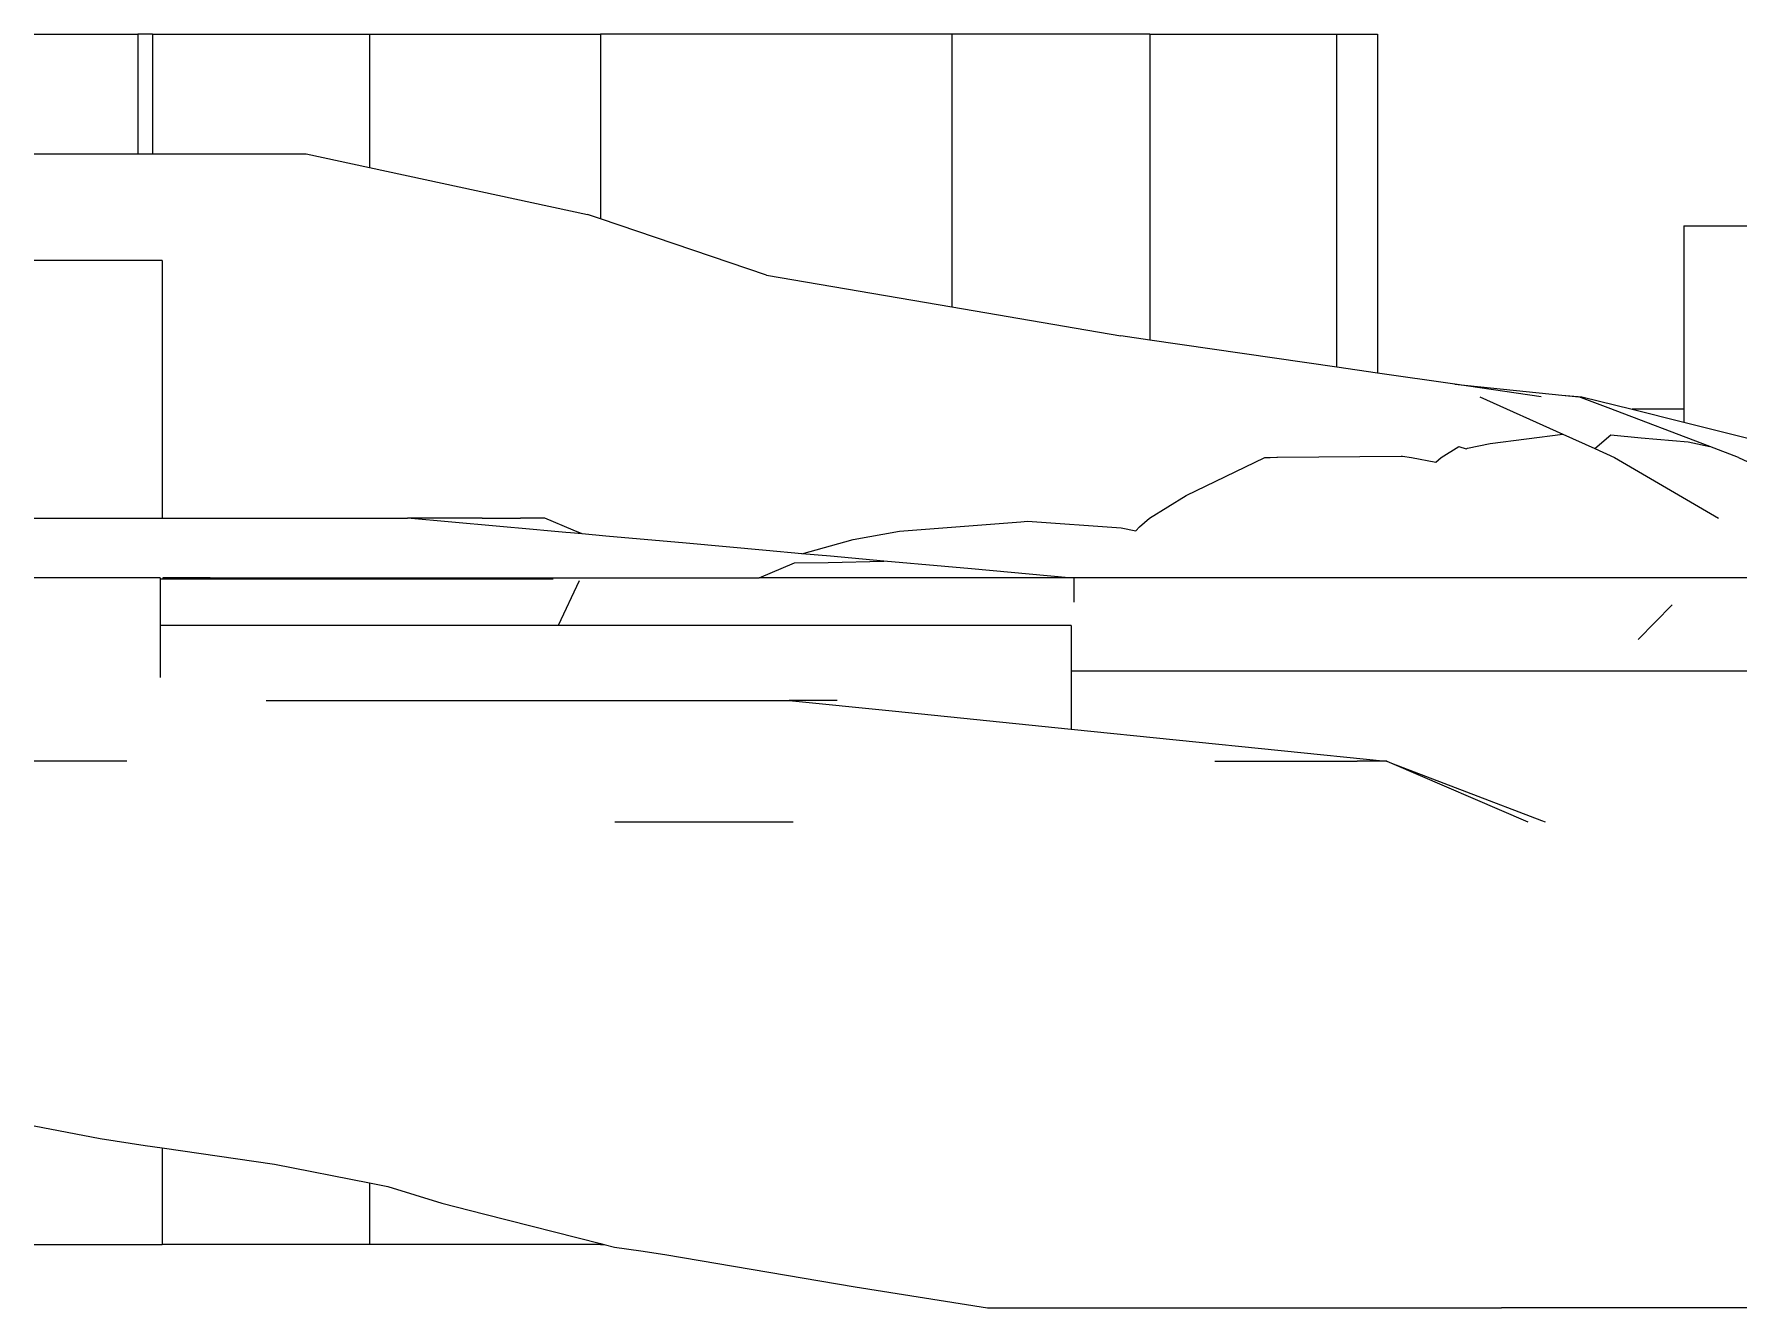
# Model space of a CAD drawing. Extents: x -60 to 60, y -13 to 16.
# Drawn here: x -59.82 to -31.75, y -4.52 to 16.45 of the extents above; entities that cross this region are included whole.
import ezdxf

# ---------------------------------------------------------------- set-up
doc = ezdxf.new("R2010")
doc.units = 0
doc.layers.get('0').update_dxf_attribs({"linetype": 'CONTINUOUS'})
doc.layers.add('SECTIONCUTEDGES', color=7, linetype='CONTINUOUS')

msp = doc.modelspace()

# ---------------------------------------------------------------- linework, layer by layer
for p, q in [((-59.821, 16.452), (-58.114, 16.452)), ((-58.114, 16.452), (-58.114, 14.483)), ((-57.874, 16.452), (-58.114, 16.452)), ((-57.874, 16.452), (-57.874, 14.483)), ((-57.874, 16.452), (-54.3, 16.452)), ((-54.3, 16.452), (-54.3, 14.257)), ((-54.3, 16.452), (-50.494, 16.452)), ((-50.494, 16.452), (-50.494, 13.409)), ((-44.714, 16.452), (-50.494, 16.452)), ((-44.714, 16.452), (-44.714, 11.96)), ((-41.454, 16.452), (-44.714, 16.452)), ((-41.454, 16.452), (-41.454, 11.413)), ((-41.454, 16.452), (-38.374, 16.452)), ((-38.374, 10.968), (-38.374, 16.452)), ((-38.374, 16.452), (-37.704, 16.452)), ((-37.704, 16.452), (-37.704, 10.872)), ((-59.821, 14.483), (-59.022, 14.483)), ((-59.022, 14.483), (-58.114, 14.483)), ((-58.114, 14.483), (-57.874, 14.483)), ((-57.874, 14.483), (-56.412, 14.483)), ((-56.412, 14.483), (-55.342, 14.483)), ((-55.342, 14.483), (-54.3, 14.257)), ((-54.3, 14.257), (-50.712, 13.483)), ((-50.494, 13.409), (-50.712, 13.483)), ((-47.762, 12.483), (-50.494, 13.409)), ((-32.664, 13.293), (-32.664, 10.275)), ((-32.664, 13.293), (-17.154, 13.293)), ((-59.083, 12.726), (-59.821, 12.726)), ((-57.712, 12.726), (-59.083, 12.726)), ((-57.712, 12.726), (-57.712, 12.01)), ((-47.762, 12.483), (-44.714, 11.96)), ((-57.712, 12.01), (-57.712, 11.669)), ((-44.714, 11.96), (-41.932, 11.483)), ((-57.712, 11.669), (-57.712, 11.21)), ((-41.454, 11.413), (-41.932, 11.483)), ((-38.374, 10.968), (-41.454, 11.413)), ((-57.712, 11.21), (-57.712, 10.521)), ((-37.704, 10.872), (-38.374, 10.968)), ((-36.433, 10.688), (-37.704, 10.872)), ((-36.433, 10.688), (-34.67, 10.51)), ((-35.012, 10.483), (-36.433, 10.688)), ((-57.712, 10.521), (-57.712, 10.483)), ((-57.712, 10.483), (-57.712, 10.145)), ((-36.022, 10.483), (-34.651, 9.865)), ((-34.67, 10.51), (-34.342, 10.483)), ((-34.67, 10.51), (-34.392, 10.483)), ((-33.905, 10.297), (-34.392, 10.483)), ((-34.342, 10.483), (-33.512, 10.275)), ((-57.712, 10.145), (-57.712, 9.483)), ((-32.231, 9.661), (-33.905, 10.297)), ((-32.664, 10.275), (-33.512, 10.275)), ((-33.512, 10.275), (-32.664, 10.062)), ((-32.664, 10.275), (-32.664, 10.062)), ((-35.852, 9.711), (-34.651, 9.865)), ((-34.651, 9.865), (-34.129, 9.63)), ((-34.129, 9.63), (-33.864, 9.855)), ((-33.864, 9.855), (-33.364, 9.804)), ((-32.664, 10.062), (-30.68, 9.565)), ((-36.656, 9.483), (-36.367, 9.661)), ((-36.367, 9.661), (-36.247, 9.627)), ((-36.247, 9.627), (-36.222, 9.636)), ((-36.222, 9.636), (-35.852, 9.711)), ((-34.129, 9.63), (-33.802, 9.483)), ((-33.364, 9.804), (-32.588, 9.737)), ((-32.588, 9.737), (-32.231, 9.661)), ((-31.762, 9.483), (-32.231, 9.661)), ((-57.712, 9.483), (-57.712, 9.177)), ((-40.852, 8.858), (-39.562, 9.48)), ((-39.562, 9.48), (-39.471, 9.483)), ((-39.471, 9.483), (-39.361, 9.485)), ((-39.361, 9.485), (-39.356, 9.485)), ((-39.356, 9.485), (-39.353, 9.485)), ((-39.353, 9.485), (-37.313, 9.504)), ((-37.313, 9.504), (-37.295, 9.502)), ((-37.295, 9.502), (-37.147, 9.483)), ((-37.147, 9.483), (-36.742, 9.407)), ((-36.742, 9.407), (-36.656, 9.483)), ((-33.802, 9.483), (-32.092, 8.483)), ((-31.762, 9.483), (-30.47, 8.879)), ((-57.712, 9.177), (-57.712, 8.483)), ((-41.459, 8.483), (-40.852, 8.858)), ((-59.821, 8.483), (-59.612, 8.483)), ((-59.612, 8.483), (-57.712, 8.483)), ((-57.712, 8.483), (-55.982, 8.483)), ((-55.982, 8.483), (-55.612, 8.483)), ((-55.612, 8.483), (-53.672, 8.483)), ((-52.902, 8.483), (-53.672, 8.483)), ((-52.212, 8.351), (-53.672, 8.483)), ((-52.442, 8.483), (-52.902, 8.483)), ((-52.442, 8.483), (-51.812, 8.483)), ((-51.492, 8.483), (-51.812, 8.483)), ((-51.412, 8.483), (-51.492, 8.483)), ((-50.947, 8.286), (-51.412, 8.483)), ((-45.574, 8.267), (-43.574, 8.424)), ((-43.574, 8.424), (-43.466, 8.436)), ((-43.466, 8.436), (-41.926, 8.322)), ((-41.621, 8.338), (-41.459, 8.483)), ((-51.604, 8.296), (-52.212, 8.351)), ((-51.368, 8.275), (-51.604, 8.296)), ((-51.065, 8.248), (-51.368, 8.275)), ((-50.992, 8.241), (-51.065, 8.248)), ((-50.799, 8.224), (-50.992, 8.241)), ((-50.799, 8.224), (-50.947, 8.286)), ((-50.411, 8.189), (-50.799, 8.224)), ((-49.086, 8.07), (-50.411, 8.189)), ((-46.335, 8.13), (-45.574, 8.267)), ((-41.926, 8.322), (-41.682, 8.273)), ((-41.682, 8.273), (-41.621, 8.338)), ((-47.771, 7.951), (-49.086, 8.07)), ((-47.181, 7.898), (-47.771, 7.951)), ((-47.181, 7.898), (-46.335, 8.13)), ((-46.711, 7.856), (-47.181, 7.898)), ((-47.885, 7.503), (-47.303, 7.746)), ((-47.303, 7.746), (-46.747, 7.752)), ((-46.747, 7.752), (-45.83, 7.777)), ((-45.83, 7.777), (-46.711, 7.856)), ((-44.825, 7.686), (-45.83, 7.777)), ((-44.389, 7.647), (-44.825, 7.686)), ((-42.784, 7.503), (-44.389, 7.647)), ((-57.748, 7.503), (-59.821, 7.503)), ((-57.748, 7.503), (-57.748, 7.483)), ((-57.748, 7.483), (-57.704, 7.483)), ((-57.748, 7.483), (-57.748, 7.216)), ((-57.704, 7.503), (-57.704, 7.483)), ((-56.995, 7.503), (-57.704, 7.503)), ((-57.704, 7.483), (-56.842, 7.483)), ((-56.923, 7.503), (-56.995, 7.503)), ((-56.923, 7.503), (-47.885, 7.503)), ((-56.842, 7.483), (-54.552, 7.483)), ((-54.552, 7.483), (-52.642, 7.483)), ((-52.642, 7.483), (-51.276, 7.483)), ((-50.848, 7.449), (-51.191, 6.718)), ((-44.428, 7.503), (-47.885, 7.503)), ((-44.382, 7.503), (-44.428, 7.503)), ((-42.784, 7.503), (-44.382, 7.503)), ((-42.704, 7.503), (-42.784, 7.503)), ((-42.704, 7.503), (-42.704, 7.1)), ((-42.542, 7.503), (-42.704, 7.503)), ((-42.508, 7.503), (-42.542, 7.503)), ((-40.518, 7.503), (-42.508, 7.503)), ((-40.487, 7.503), (-40.518, 7.503)), ((-38.37, 7.503), (-40.487, 7.503)), ((-38.332, 7.503), (-38.37, 7.503)), ((-36.303, 7.503), (-38.332, 7.503)), ((-36.272, 7.503), (-36.303, 7.503)), ((-36.253, 7.503), (-36.272, 7.503)), ((-34.695, 7.503), (-36.253, 7.503)), ((-34.675, 7.503), (-34.695, 7.503)), ((-32.176, 7.503), (-34.675, 7.503)), ((-32.139, 7.503), (-32.176, 7.503)), ((-32.121, 7.503), (-32.139, 7.503)), ((-30.142, 7.503), (-32.121, 7.503)), ((-57.748, 7.216), (-57.748, 6.917)), ((-33.412, 6.483), (-32.851, 7.055)), ((-57.748, 6.917), (-57.748, 6.718)), ((-57.397, 6.718), (-57.748, 6.718)), ((-57.748, 6.718), (-57.748, 5.862)), ((-55.892, 6.718), (-57.397, 6.718)), ((-55.444, 6.718), (-55.892, 6.718)), ((-54.904, 6.718), (-55.444, 6.718)), ((-53.757, 6.718), (-54.904, 6.718)), ((-53.307, 6.718), (-53.757, 6.718)), ((-51.618, 6.718), (-53.307, 6.718)), ((-51.191, 6.718), (-51.618, 6.718)), ((-49.686, 6.718), (-51.191, 6.718)), ((-47.913, 6.718), (-49.686, 6.718)), ((-47.456, 6.718), (-47.913, 6.718)), ((-45.393, 6.718), (-47.456, 6.718)), ((-44.959, 6.718), (-45.393, 6.718)), ((-44.491, 6.718), (-44.959, 6.718)), ((-42.748, 6.718), (-44.491, 6.718)), ((-42.748, 6.718), (-42.748, 6.483)), ((-42.748, 6.483), (-42.748, 5.966)), ((-42.748, 5.966), (-42.748, 5.01)), ((-42.022, 5.966), (-42.748, 5.966)), ((-40.742, 5.966), (-42.022, 5.966)), ((-39.464, 5.966), (-40.742, 5.966)), ((-38.355, 5.966), (-39.464, 5.966)), ((-37.019, 5.966), (-38.355, 5.966)), ((-35.693, 5.966), (-37.019, 5.966)), ((-34.289, 5.966), (-35.693, 5.966)), ((-32.684, 5.966), (-34.289, 5.966)), ((-31.533, 5.966), (-32.684, 5.966)), ((-56.002, 5.483), (-53.552, 5.483)), ((-53.552, 5.483), (-48.632, 5.483)), ((-48.632, 5.483), (-47.482, 5.483)), ((-47.482, 5.483), (-47.392, 5.483)), ((-46.599, 5.483), (-47.392, 5.483)), ((-47.392, 5.483), (-45.696, 5.31)), ((-45.696, 5.31), (-42.748, 5.01)), ((-42.748, 5.01), (-37.562, 4.483)), ((-59.312, 4.483), (-59.821, 4.483)), ((-58.292, 4.483), (-59.312, 4.483)), ((-40.382, 4.483), (-38.042, 4.483)), ((-37.562, 4.483), (-38.042, 4.483)), ((-37.552, 4.483), (-37.562, 4.483)), ((-37.552, 4.483), (-37.475, 4.449)), ((-37.475, 4.449), (-35.232, 3.483)), ((-37.475, 4.449), (-35.005, 3.506)), ((-50.262, 3.483), (-49.302, 3.483)), ((-49.302, 3.483), (-47.322, 3.483)), ((-35.005, 3.506), (-34.942, 3.483)), ((-57.712, -1.884), (-57.712, -3.474)), ((-54.3, -2.458), (-54.3, -3.474)), ((-59.821, -3.474), (-57.712, -3.474)), ((-54.3, -3.474), (-57.712, -3.474)), ((-50.494, -3.474), (-54.3, -3.474)), ((-50.494, -3.46), (-50.494, -3.474)), ((-50.494, -3.474), (-50.437, -3.474))]:
    msp.add_line(p, q)
at = {"layer": 'SECTIONCUTEDGES'}
for p, q in [((-59.821, -1.519), (-58.736, -1.728)), ((-58.736, -1.728), (-57.99, -1.845)), ((-57.99, -1.845), (-57.712, -1.884)), ((-57.712, -1.884), (-55.862, -2.149)), ((-55.862, -2.149), (-54.3, -2.458)), ((-54.3, -2.458), (-54, -2.517)), ((-54, -2.517), (-53.108, -2.796)), ((-53.108, -2.796), (-52.402, -2.973)), ((-52.402, -2.973), (-50.494, -3.46)), ((-50.494, -3.46), (-50.437, -3.474)), ((-50.437, -3.474), (-50.268, -3.517)), ((-50.268, -3.517), (-49.832, -3.577)), ((-49.832, -3.577), (-49.436, -3.641)), ((-49.436, -3.641), (-46.305, -4.171)), ((-46.305, -4.171), (-44.126, -4.517)), ((-44.126, -4.517), (-43.282, -4.517)), ((-43.282, -4.517), (-41.982, -4.517)), ((-41.982, -4.517), (-40.492, -4.517)), ((-40.492, -4.517), (-37.952, -4.517)), ((-37.952, -4.517), (-35.662, -4.517)), ((-33.042, -4.517), (-35.662, -4.517)), ((-30.612, -4.517), (-33.042, -4.517))]:
    msp.add_line(p, q, dxfattribs=at)

doc.saveas('drawing.dxf')
